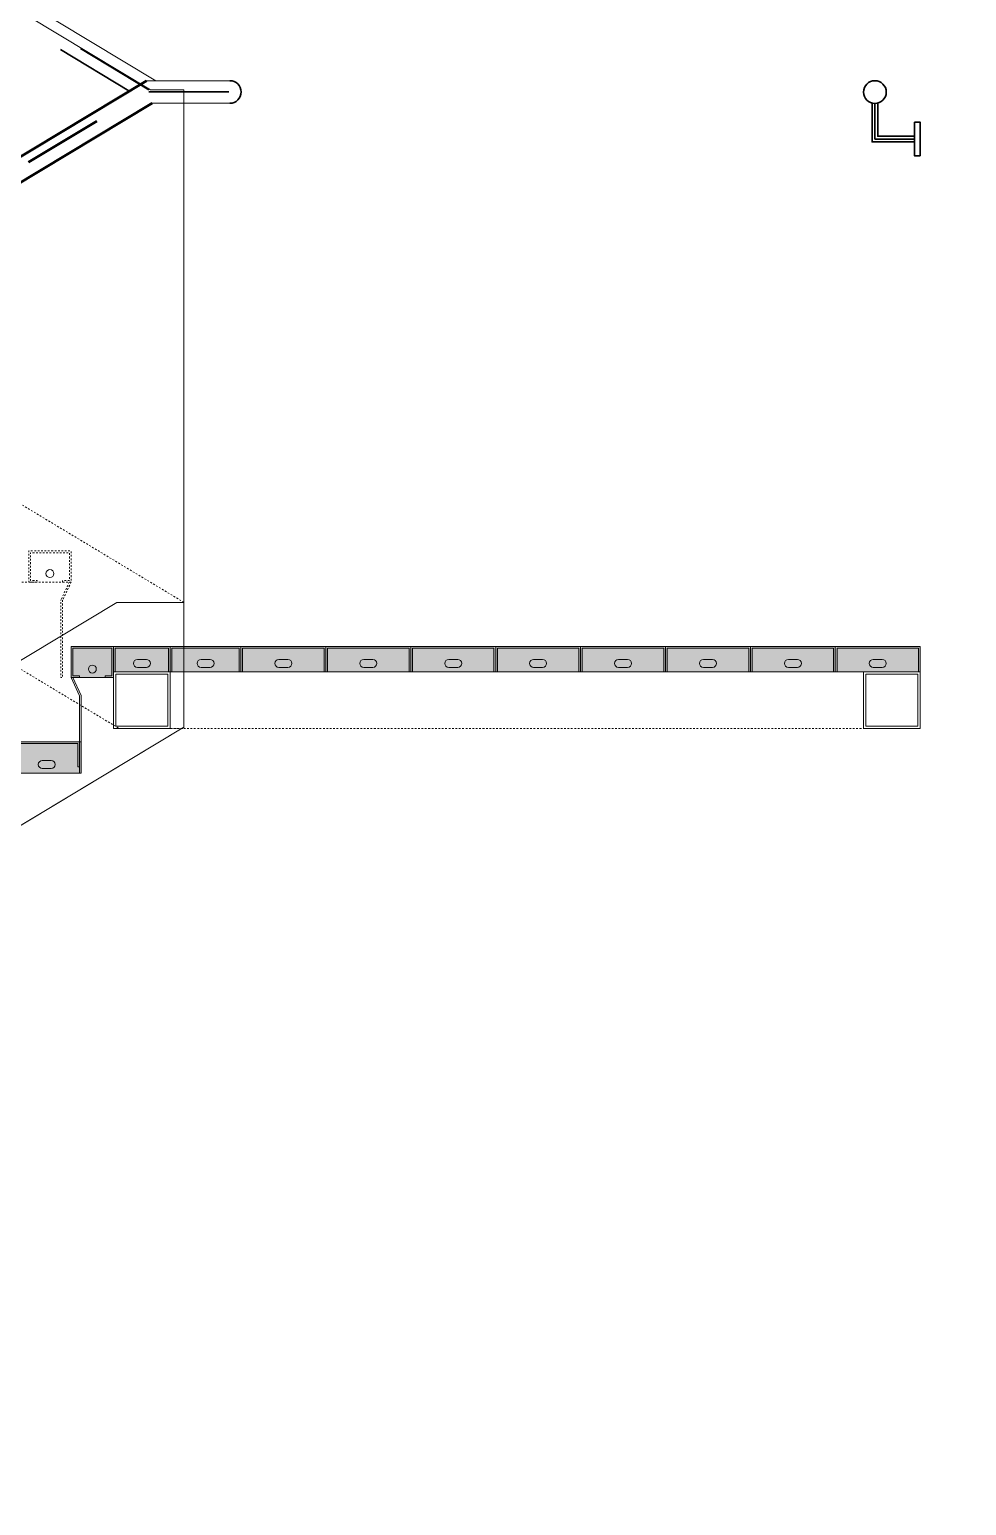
# Model space of a CAD drawing. Header units: millimetres. Extents: x -48147 to 1403542, y -455564 to 18123.
# Drawn here: x 1396872 to 1398527, y -445436 to -442827 of the extents above; entities that cross this region are included whole.
import ezdxf
from ezdxf.enums import TextEntityAlignment as Align

# ---------------------------------------------------------------- set-up
doc = ezdxf.new("R2010")
doc.units = ezdxf.units.MM
doc.header["$MEASUREMENT"] = 0
for name, pattern in [('3MM-HIDDEN', [6, 3, -3]), ('Dashed', [2822.222233, 1411.111116, -1411.111116]), ('Double Dashed', [546.805537, 264.583325, -105.833328, 70.555556, -105.833328]), ('Wipeout_Contour', [1000, 0, -1000])]:
    doc.linetypes.add(name, pattern=pattern)
for name, color, linetype, lineweight in [('A-30-M_Stair_Pen_No__1', 7, 'Continuous', 13), ('A-30-M_Stair_Pen_No__101', 252, 'Continuous', 15), ('A-30-M_Stair_Pen_No__121', 255, 'Continuous', 0), ('A-30-M_Stair_Pen_No__2', 8, 'Continuous', 15), ('A-30-M_Stair_Pen_No__22', 8, 'Continuous', 50), ('A-30-M_Stair_Pen_No__42', 8, 'Continuous', 35), ('A-30-M_Stair_Pen_No__8', 7, 'Continuous', 35), ('New_A-25-M_Wall_Ext_Pen_No__1', 7, 'Continuous', 13), ('New_A-25-M_Wall_Int_Pen_No__87', 8, 'Continuous', 20), ('New_A-30-M_Stair_Pen_No__1', 7, 'Continuous', 13), ('New_A-30-M_Stair_Pen_No__101', 252, 'Continuous', 15), ('New_A-30-M_Stair_Pen_No__141', 255, 'Continuous', 0), ('New_A-30-M_Stair_Pen_No__160', 5, 'Continuous', 200), ('New_A-30-M_Stair_Pen_No__192', 7, 'Continuous', 13), ('New_ArchiCAD Windows_Pen_No__87', 8, 'Continuous', 20), ('S-280-M_STRUCT_FRAME.IFC Import_Pen_No__1', 7, 'Continuous', 13), ('S-280-M_STRUCT_FRAME.IFC Import_Pen_No__160', 5, 'Continuous', 200), ('S-280-M_STRUCT_FRAME.IFC Import_Pen_No__90', 8, 'Continuous', 20)]:
    doc.layers.add(name, color=color, linetype=linetype, lineweight=lineweight)
for name, color, linetype, lineweight, true_color in [('A-30-M_Stair_Pen_No__102', 7, 'Continuous', 15, 0xcccccc), ('A-30-M_Stair_Pen_No__81', 7, 'Continuous', 20, 0x6a6a6a), ('New_A-15-MG_Structural_Grid_Phase_2_Pen_No__222', 7, 'Continuous', 13, 0x65af33), ('New_A-25-M_Wall_Ext_Pen_No__107', 7, 'Continuous', 15, 0xa6a6a6), ('New_ArchiCAD Windows_Pen_No__43', 7, 'Continuous', 30, 0x444444), ('New_ArchiCAD Windows_Pen_No__63', 7, 'Continuous', 20, 0x606060)]:
    doc.layers.add(name, color=color, linetype=linetype, lineweight=lineweight, true_color=true_color)
for name, color, linetype in [('A-95-P_Drawing', 7, 'Continuous'), ('New_A-15-MG_Structural_Grid_Phase_2', 7, 'Continuous'), ('New_A-25-M_Wall_Ext', 7, 'Continuous'), ('New_A-25-M_Wall_Int', 7, 'Continuous'), ('New_A-30-M_Stair', 7, 'Continuous'), ('New_ArchiCAD Windows', 7, 'Continuous'), ('S-280-M_COLUMN.IFC Import', 7, 'Continuous'), ('S-280-M_STRUCT_FRAME.IFC Import', 7, 'Continuous')]:
    doc.layers.add(name, color=color, linetype=linetype)
doc.styles.add('GENERATED_STYLE_2', font='')
doc.styles.get('GENERATED_STYLE_2').set_extended_font_data('Swis721 BT')

# ---------------------------------------------------------------- blocks, each defined once
blk = doc.blocks.new('Section Elem_2_1', base_point=(1418663.2, -449992.5))
at = {"color": 254, "linetype": 'Wipeout_Contour', "lineweight": 0, "ltscale": 7333169.032861345}
blk.add_wipeout([(1398446.3, -443017.7), (1397218.3, -443017.7), (1397218.3, -443912.8), (1398438.3, -443912.8), (1398446.3, -443912.8)], dxfattribs=at).dxf.layer = 'New_A-30-M_Stair'
at = {"color": 254, "linetype": 'Wipeout_Contour', "lineweight": 0, "ltscale": 10268258.54119353}
blk.add_wipeout([(1397218.3, -443977.5), (1397218.3, -444204.7), (1398438.3, -444204.7), (1398438.3, -443987.2), (1398435.7, -443986.1), (1398373.3, -443986.1), (1398373.3, -443977.5)], dxfattribs=at).dxf.layer = 'New_A-30-M_Stair'
at = {"color": 254, "linetype": 'Wipeout_Contour', "lineweight": 0, "ltscale": 5862933.853628222}
blk.add_wipeout([(1396658.3, -444373.4), (1396938.3, -444204.7), (1396938.3, -444146.3), (1396658.3, -444146.3)], dxfattribs=at).dxf.layer = 'New_A-30-M_Stair'
at = {"layer": 'New_A-30-M_Stair_Pen_No__141', "linetype": 'Continuous'}
blk.add_line((1398438.3, -443977.5), (1398438.3, -444204.7), dxfattribs=at)
at = {"layer": 'New_A-30-M_Stair_Pen_No__141', "linetype": 'Continuous', "flags": 128}
blk.add_lwpolyline([(1398446.3, -444204.7), (1398444.6, -444204.7), (1398438.3, -444204.7)], dxfattribs=at)
at = {"color": 254, "linetype": 'Wipeout_Contour', "lineweight": 0, "ltscale": 10260391.86387034}
blk.add_wipeout([(1396941.9, -442851.2), (1397105.6, -442954.3), (1397105.6, -442954.4), (1397105.6, -443844.9), (1397113.3, -443849.5), (1397218.3, -443912.8), (1397218.3, -443017.7)], dxfattribs=at).dxf.layer = 'New_A-30-M_Stair'
at = {"color": 254, "linetype": 'Wipeout_Contour', "lineweight": 0, "ltscale": 5864162.328258622}
blk.add_wipeout([(1397218.3, -443977.5), (1397113.3, -443977.5), (1397113.3, -444141.4), (1397218.3, -444204.7)], dxfattribs=at).dxf.layer = 'New_A-30-M_Stair'
at = {"layer": 'New_A-30-M_Stair_Pen_No__1', "linetype": 'Continuous'}
blk.add_line((1398438.3, -444204.7), (1397218.3, -444204.7), dxfattribs=at)
at = {"color": 254, "linetype": 'Wipeout_Contour', "lineweight": 0, "ltscale": 5865423.779047282}
blk.add_wipeout([(1398446.3, -443017.7), (1398446.3, -443017.6), (1397218.3, -443017.6), (1397218.3, -443017.7)], dxfattribs=at).dxf.layer = 'New_A-30-M_Stair'
at = {"color": 254, "linetype": 'Wipeout_Contour', "lineweight": 0, "ltscale": 5863690.637963727}
blk.add_wipeout([(1397099.9, -443911.9), (1397099.9, -443911.9), (1397105.3, -443857.5), (1397105.3, -443857.4)], dxfattribs=at).dxf.layer = 'New_A-30-M_Stair'
at = {"color": 254, "linetype": 'Wipeout_Contour', "lineweight": 0, "ltscale": 5866494.107702557}
blk.add_wipeout([(1397218.3, -443917.5), (1398438.3, -443917.5), (1398438.3, -443912.8), (1397218.3, -443912.8)], dxfattribs=at).dxf.layer = 'New_A-30-M_Stair'
at = {"layer": 'New_A-30-M_Stair_Pen_No__160', "linetype": 'Continuous', "lineweight": 0, "true_color": 0x00007f}
for points in [[(1398446.3, -443917.5), (1398446.3, -443917.5), (1398446.3, -443917.5), (1398448, -443917.5), (1398454.2, -443917.5), (1398454.2, -443917.5), (1398454.3, -443917.5), (1398454.3, -443917.4), (1398454.3, -443017.7), (1398454.3, -443017.6), (1398454.2, -443017.6), (1398454.2, -443017.6), (1398448, -443017.6), (1398446.3, -443017.6), (1398446.3, -443017.6), (1398446.3, -443017.6), (1398446.3, -443017.7), (1398446.3, -443917.4)], [(1398446.3, -444204.7), (1398446.3, -443912.8), (1398444.6, -443912.8), (1398438.3, -443912.8), (1398438.3, -444204.7), (1398444.6, -444204.7)]]:
    blk.add_hatch(color=176, dxfattribs=at).paths.add_polyline_path(points)
at = {"layer": 'New_A-30-M_Stair_Pen_No__141', "linetype": 'Continuous'}
blk.add_line((1398438.3, -443912.8), (1398438.3, -443917.5), dxfattribs=at)
at = {"layer": 'New_A-30-M_Stair_Pen_No__141', "linetype": 'Continuous', "flags": 128}
for points in [[(1398454.2, -443017.6), (1398454.3, -443017.6), (1398454.2, -443017.6), (1398448, -443017.6), (1398446.3, -443017.6), (1398446.3, -443017.6), (1398446.3, -443017.6)], [(1398454.3, -443017.6), (1398454.3, -443017.7), (1398454.3, -443917.4), (1398454.3, -443917.5)], [(1398446.3, -443912.8), (1398444.6, -443912.8), (1398438.3, -443912.8)], [(1398454.3, -443917.5), (1398454.2, -443917.5), (1398454.2, -443917.5), (1398448, -443917.5), (1398446.3, -443917.5), (1398446.3, -443917.5), (1398446.3, -443917.5)]]:
    blk.add_lwpolyline(points, dxfattribs=at)
at = {"color": 254, "linetype": 'Wipeout_Contour', "lineweight": 0, "ltscale": 5862450.801936134}
blk.add_wipeout([(1396938.3, -442848.9), (1396941.9, -442851.1), (1397218.3, -443017.7), (1397218.3, -443017.6)], dxfattribs=at).dxf.layer = 'New_A-30-M_Stair'
at = {"layer": 'New_A-30-M_Stair_Pen_No__1', "linetype": 'Continuous'}
blk.add_line((1398446.3, -443017.6), (1397218.3, -443017.6), dxfattribs=at)
at = {"color": 254, "linetype": 'Wipeout_Contour', "lineweight": 0, "ltscale": 5862556.609733447}
blk.add_wipeout([(1397096.9, -442954.4), (1397091.9, -443017.6), (1397097, -442954.3), (1397096.9, -442954.3)], dxfattribs=at).dxf.layer = 'New_A-30-M_Stair'
at = {"color": 254, "linetype": 'Wipeout_Contour', "lineweight": 0, "ltscale": 4396937.008277347}
blk.add_wipeout([(1397091.9, -443017.6), (1397092, -443017.6), (1397097, -442954.3)], dxfattribs=at).dxf.layer = 'New_A-30-M_Stair'
at = {"color": 254, "linetype": 'Wipeout_Contour', "lineweight": 0, "ltscale": 4396724.15315856}
blk.add_wipeout([(1397096.9, -442954.3), (1397097, -442954.3), (1396938.3, -442848.9)], dxfattribs=at).dxf.layer = 'New_A-30-M_Stair'
at = {"color": 254, "linetype": 'Wipeout_Contour', "lineweight": 0, "ltscale": 4396930.180138754}
blk.add_wipeout([(1397092, -443017.6), (1397105.5, -442954.3), (1397097, -442954.3)], dxfattribs=at).dxf.layer = 'New_A-30-M_Stair'
at = {"color": 254, "linetype": 'Wipeout_Contour', "lineweight": 0, "ltscale": 4396951.601941935}
blk.add_wipeout([(1397092, -443017.6), (1397099.3, -443017.6), (1397105.5, -442954.3)], dxfattribs=at).dxf.layer = 'New_A-30-M_Stair'
at = {"color": 254, "linetype": 'Wipeout_Contour', "lineweight": 0, "ltscale": 4396732.376096357}
blk.add_wipeout([(1397097, -442954.3), (1397105.5, -442954.3), (1396938.3, -442848.9)], dxfattribs=at).dxf.layer = 'New_A-30-M_Stair'
at = {"color": 254, "linetype": 'Wipeout_Contour', "lineweight": 0, "ltscale": 4396944.689937733}
blk.add_wipeout([(1397099.3, -443017.6), (1397105.6, -442954.3), (1397105.5, -442954.3)], dxfattribs=at).dxf.layer = 'New_A-30-M_Stair'
at = {"color": 254, "linetype": 'Wipeout_Contour', "lineweight": 0, "ltscale": 4396959.162782734}
blk.add_wipeout([(1397099.3, -443017.6), (1397099.3, -443017.6), (1397105.6, -442954.3)], dxfattribs=at).dxf.layer = 'New_A-30-M_Stair'
at = {"color": 254, "linetype": 'Wipeout_Contour', "lineweight": 0, "ltscale": 4396740.502972283}
blk.add_wipeout([(1397105.5, -442954.3), (1397105.6, -442954.3), (1396938.3, -442848.9)], dxfattribs=at).dxf.layer = 'New_A-30-M_Stair'
at = {"color": 254, "linetype": 'Wipeout_Contour', "lineweight": 0, "ltscale": 5862242.759589495}
blk.add_wipeout([(1396938.3, -442849), (1396938.3, -443017.6), (1397091.9, -443017.6), (1397096.9, -442954.4)], dxfattribs=at).dxf.layer = 'New_A-30-M_Stair'
at = {"color": 254, "linetype": 'Wipeout_Contour', "lineweight": 0, "ltscale": 5861379.164709595}
blk.add_wipeout([(1396938.3, -442849), (1396658.3, -442680.2), (1396658.3, -443186.4), (1396938.3, -443017.6)], dxfattribs=at).dxf.layer = 'New_A-30-M_Stair'
at = {"color": 254, "linetype": 'Wipeout_Contour', "lineweight": 0, "ltscale": 5862177.185036516}
blk.add_wipeout([(1397096.9, -442954.4), (1397096.9, -442954.3), (1396938.3, -442848.9), (1396938.3, -442849)], dxfattribs=at).dxf.layer = 'New_A-30-M_Stair'
at = {"color": 254, "linetype": 'Wipeout_Contour', "lineweight": 0, "ltscale": 5862125.044328736}
blk.add_wipeout([(1396658.3, -444081.5), (1396938.3, -443912.8), (1396938.3, -443017.7), (1396658.3, -443186.5)], dxfattribs=at).dxf.layer = 'New_A-30-M_Stair'
at = {"color": 254, "linetype": 'Wipeout_Contour', "lineweight": 0, "ltscale": 5861175.121467646}
blk.add_wipeout([(1396938.3, -442849), (1396938.3, -442848.9), (1396658.3, -442680.1), (1396658.3, -442680.2)], dxfattribs=at).dxf.layer = 'New_A-30-M_Stair'
at = {"color": 254, "linetype": 'Wipeout_Contour', "lineweight": 0, "ltscale": 7328790.830606381}
blk.add_wipeout([(1397099.3, -443017.7), (1396938.3, -443017.7), (1396938.3, -443912.8), (1397098.8, -443912.8), (1397099.3, -443912.3)], dxfattribs=at).dxf.layer = 'New_A-30-M_Stair'
at = {"layer": 'New_A-30-M_Stair_Pen_No__1', "linetype": 'Continuous'}
blk.add_line((1396938.3, -442848.9), (1396658.3, -442680.1), dxfattribs=at)
at = {"color": 254, "linetype": 'Wipeout_Contour', "lineweight": 0, "ltscale": 10260905.0296509}
blk.add_wipeout([(1397099.3, -443912.3), (1397099.9, -443911.9), (1397105.3, -443857.4), (1397105.3, -443852.5), (1397105.6, -443849.7), (1397105.6, -442954.4), (1397099.3, -443017.7)], dxfattribs=at).dxf.layer = 'New_A-30-M_Stair'
at = {"color": 254, "linetype": 'Wipeout_Contour', "lineweight": 0, "ltscale": 5861583.207866389}
blk.add_wipeout([(1396938.3, -443017.7), (1396938.3, -443017.6), (1396658.3, -443186.4), (1396658.3, -443186.5)], dxfattribs=at).dxf.layer = 'New_A-30-M_Stair'
at = {"color": 254, "linetype": 'Wipeout_Contour', "lineweight": 0, "ltscale": 8794289.454286767}
blk.add_wipeout([(1396938.3, -443912.8), (1396658.3, -444081.5), (1396658.3, -444086.3), (1396928.3, -444086.3), (1396928.3, -443977.5), (1396938.3, -443977.5)], dxfattribs=at).dxf.layer = 'New_A-30-M_Stair'
at = {"color": 254, "linetype": 'Wipeout_Contour', "lineweight": 0, "ltscale": 5862322.0199705}
blk.add_wipeout([(1397099.3, -443017.7), (1397099.3, -443017.6), (1396938.3, -443017.6), (1396938.3, -443017.7)], dxfattribs=at).dxf.layer = 'New_A-30-M_Stair'
at = {"color": 254, "linetype": 'Wipeout_Contour', "lineweight": 0, "ltscale": 7329873.531044876}
blk.add_wipeout([(1397218.3, -443912.8), (1397113.3, -443849.5), (1397113.3, -443854.3), (1397113.3, -443917.5), (1397218.3, -443917.5)], dxfattribs=at).dxf.layer = 'New_A-30-M_Stair'
at = {"color": 254, "linetype": 'Wipeout_Contour', "lineweight": 0, "ltscale": 5863630.745711343}
blk.add_wipeout([(1396938.3, -444204.7), (1397104.3, -444204.7), (1397104.3, -443977.5), (1396938.3, -443977.5)], dxfattribs=at).dxf.layer = 'New_A-30-M_Stair'
at = {"layer": 'New_A-30-M_Stair_Pen_No__160', "linetype": 'Continuous', "lineweight": 0, "true_color": 0x00007f}
for points in [[(1396938.3, -444086.3), (1396938.3, -443977.5), (1396928.3, -443977.5), (1396928.3, -444086.3)], [(1396938.3, -444146.3), (1396938.3, -444086.3), (1396658.3, -444086.3), (1396658.3, -444146.3)]]:
    blk.add_hatch(color=176, dxfattribs=at).paths.add_polyline_path(points)
at = {"layer": 'New_A-30-M_Stair_Pen_No__1', "linetype": 'Continuous'}
for p, q in [((1396658.3, -443186.4), (1396938.3, -443017.6)), ((1398438.3, -443912.8), (1397218.3, -443912.8)), ((1396658.3, -444373.4), (1396938.3, -444204.7))]:
    blk.add_line(p, q, dxfattribs=at)
at = {"layer": 'New_A-30-M_Stair_Pen_No__141', "linetype": 'Continuous'}
for p, q in [((1396928.3, -443977.5), (1396928.3, -444086.3)), ((1396928.3, -444086.3), (1396658.3, -444086.3))]:
    blk.add_line(p, q, dxfattribs=at)
at = {"layer": 'New_A-30-M_Stair_Pen_No__141', "linetype": 'Continuous', "flags": 128}
blk.add_lwpolyline([(1396938.3, -444146.3), (1396658.3, -444146.3), (1396648.3, -444146.3)], dxfattribs=at)
at = {"color": 254, "linetype": 'Wipeout_Contour', "lineweight": 0, "ltscale": 5862602.761337243}
blk.add_wipeout([(1397105.6, -442954.4), (1397105.6, -442954.3), (1397099.3, -443017.6), (1397099.3, -443017.7)], dxfattribs=at).dxf.layer = 'New_A-30-M_Stair'
at = {"color": 254, "linetype": 'Wipeout_Contour', "lineweight": 0, "ltscale": 5863417.560601695}
blk.add_wipeout([(1396938.3, -443912.8), (1396938.3, -443917.5), (1397104.3, -443917.5), (1397104.3, -443912.8)], dxfattribs=at).dxf.layer = 'New_A-30-M_Stair'
at = {"color": 254, "linetype": 'Wipeout_Contour', "lineweight": 0, "ltscale": 5863962.645818132}
blk.add_wipeout([(1397104.3, -444204.7), (1397113.3, -444199.2), (1397113.3, -443977.5), (1397104.3, -443977.5)], dxfattribs=at).dxf.layer = 'New_A-30-M_Stair'
at = {"layer": 'New_A-30-M_Stair_Pen_No__1', "linetype": 'Continuous'}
for p, q in [((1397096.9, -442954.3), (1396938.3, -442848.9)), ((1397097, -442954.3), (1396938.3, -442848.9)), ((1397105.5, -442954.3), (1396938.3, -442848.9)), ((1397105.6, -442954.3), (1396938.3, -442848.9)), ((1397218.3, -443017.6), (1396938.3, -442848.9)), ((1397091.9, -443017.6), (1397096.9, -442954.3)), ((1397099.3, -443017.6), (1397105.6, -442954.3)), ((1396938.3, -443017.6), (1397099.3, -443017.6)), ((1396658.3, -444081.5), (1396938.3, -443912.8)), ((1397113.3, -444199.2), (1397113.3, -443977.5)), ((1397218.3, -444204.7), (1397113.3, -444141.4)), ((1397104.3, -444204.7), (1397113.3, -444199.2)), ((1396938.3, -444204.7), (1397104.3, -444204.7))]:
    blk.add_line(p, q, dxfattribs=at)
at = {"layer": 'New_A-30-M_Stair_Pen_No__141', "linetype": 'Continuous', "flags": 128}
for points in [[(1396938.3, -443917.5), (1396938.3, -443977.5), (1396938.3, -444086.3), (1396938.3, -444146.3)], [(1398373.3, -443977.5), (1396938.3, -443977.5), (1396928.3, -443977.5)]]:
    blk.add_lwpolyline(points, dxfattribs=at)
at = {"color": 254, "linetype": 'Wipeout_Contour', "lineweight": 0, "ltscale": 4397799.283005646}
blk.add_wipeout([(1397098.8, -443912.8), (1397113.3, -443907.3), (1397105.3, -443907.3)], dxfattribs=at).dxf.layer = 'New_A-30-M_Stair'
at = {"color": 254, "linetype": 'Wipeout_Contour', "lineweight": 0, "ltscale": 4397800.343121139}
blk.add_wipeout([(1397098.8, -443912.8), (1397104.3, -443912.8), (1397113.3, -443907.3)], dxfattribs=at).dxf.layer = 'New_A-30-M_Stair'
at = {"color": 254, "linetype": 'Wipeout_Contour', "lineweight": 0, "ltscale": 5863749.642433561}
blk.add_wipeout([(1397104.3, -443912.8), (1397104.3, -443917.5), (1397113.3, -443917.5), (1397113.3, -443907.3)], dxfattribs=at).dxf.layer = 'New_A-30-M_Stair'
at = {"color": 254, "linetype": 'Wipeout_Contour', "lineweight": 0, "ltscale": 7329600.46324423}
blk.add_wipeout([(1397105.6, -443849.7), (1397105.3, -443852.5), (1397105.3, -443907.3), (1397113.3, -443849.5), (1397105.6, -443849.5)], dxfattribs=at).dxf.layer = 'New_A-30-M_Stair'
at = {"color": 254, "linetype": 'Wipeout_Contour', "lineweight": 0, "ltscale": 4397793.645825099}
blk.add_wipeout([(1397113.3, -443849.5), (1397105.3, -443907.3), (1397113.3, -443907.3)], dxfattribs=at).dxf.layer = 'New_A-30-M_Stair'
at = {"color": 254, "linetype": 'Wipeout_Contour', "lineweight": 0, "ltscale": 4397777.068877092}
blk.add_wipeout([(1397105.3, -443857.5), (1397099.9, -443911.9), (1397105.3, -443907.3)], dxfattribs=at).dxf.layer = 'New_A-30-M_Stair'
at = {"layer": 'New_A-30-M_Stair_Pen_No__160', "linetype": 'Continuous', "lineweight": 0, "true_color": 0x00007f}
blk.add_hatch(color=176, dxfattribs=at).paths.add_polyline_path([(1398438.3, -443977.5), (1398438.3, -443917.5), (1396938.3, -443917.5), (1396938.3, -443977.5)])
at = {"layer": 'New_A-30-M_Stair_Pen_No__1', "linetype": 'Continuous'}
for p, q in [((1396938.3, -443912.8), (1397104.3, -443912.8)), ((1397098.8, -443912.8), (1397105.3, -443907.3)), ((1397104.3, -443912.8), (1397113.3, -443907.3)), ((1397113.3, -443917.5), (1397113.3, -443907.3))]:
    blk.add_line(p, q, dxfattribs=at)
at = {"layer": 'New_A-30-M_Stair_Pen_No__141', "linetype": 'Continuous'}
blk.add_line((1398438.3, -443917.5), (1396938.3, -443917.5), dxfattribs=at)
at = {"color": 254, "linetype": 'Wipeout_Contour', "lineweight": 0, "ltscale": 4397751.153106214}
blk.add_wipeout([(1397105.6, -443849.5), (1397113.3, -443849.5), (1397105.6, -443844.9)], dxfattribs=at).dxf.layer = 'New_A-30-M_Stair'
at = {"layer": 'New_A-30-M_Stair_Pen_No__1', "linetype": 'Continuous'}
for p, q in [((1397105.6, -443849.8), (1397105.6, -442954.4)), ((1397099.3, -443912.3), (1397099.3, -443017.7)), ((1397099.9, -443911.9), (1397105.3, -443857.5)), ((1397105.3, -443907.3), (1397105.3, -443852.4)), ((1397113.3, -443849.5), (1397105.6, -443844.9)), ((1397113.3, -443907.3), (1397113.3, -443849.5)), ((1397218.3, -443912.8), (1397113.3, -443849.5))]:
    blk.add_line(p, q, dxfattribs=at)
blk = doc.blocks.new('Section Elem_7_1', base_point=(1418663.2, -449992.5))
at = {"layer": 'New_A-25-M_Wall_Ext_Pen_No__1', "linetype": 'Continuous'}
for p, q in [((1398446.3, -441592.5), (1398446.3, -443017.6)), ((1398446.3, -443912.8), (1398446.3, -443917.5)), ((1398446.3, -443917.5), (1398446.3, -444204.7))]:
    blk.add_line(p, q, dxfattribs=at)
at = {"layer": 'New_A-25-M_Wall_Ext_Pen_No__1', "linetype": 'Continuous', "flags": 128}
blk.add_lwpolyline([(1398446.3, -443017.6), (1398446.3, -443017.7), (1398446.3, -443912.8)], dxfattribs=at)
at = {"color": 254, "linetype": 'Wipeout_Contour', "lineweight": 0, "ltscale": 7338524.850136939}
blk.add_wipeout([(1398446.3, -445032.5), (1398446.3, -445642.5), (1398526.8, -445642.5), (1398526.8, -445592.5), (1398526.8, -445032.5)], dxfattribs=at).dxf.layer = 'New_A-25-M_Wall_Ext'
at = {"layer": 'New_A-25-M_Wall_Ext_Pen_No__1', "linetype": 'Continuous'}
blk.add_line((1398446.3, -444204.7), (1398446.3, -445032.5), dxfattribs=at)
at = {"color": 254, "linetype": 'Wipeout_Contour', "lineweight": 0, "ltscale": 8802769.314576585}
blk.add_wipeout([(1398461.8, -445032.5), (1398576.8, -445032.5), (1398605.8, -445032.5), (1398605.8, -441592.5), (1398576.8, -441592.5), (1398461.8, -441592.5)], dxfattribs=at).dxf.layer = 'New_A-25-M_Wall_Ext'
at = {"layer": 'New_A-25-M_Wall_Ext_Pen_No__107', "linetype": 'Continuous'}
blk.add_hatch(color=256, dxfattribs=at).paths.add_polyline_path([(1398446.3, -445032.5), (1398458.8, -445032.5), (1398458.8, -441592.5), (1398446.3, -441592.5)])
at = {"layer": 'New_A-25-M_Wall_Ext_Pen_No__107', "linetype": 'Continuous', "lineweight": 0, "true_color": 0x535353}
blk.add_hatch(color=251, dxfattribs=at).paths.add_polyline_path([(1398458.8, -445032.5), (1398461.8, -445032.5), (1398461.8, -441592.5), (1398458.8, -441592.5)])
at = {"layer": 'New_A-25-M_Wall_Ext_Pen_No__1', "linetype": 'Continuous'}
for p, q in [((1398458.8, -441592.5), (1398458.8, -445032.5)), ((1398461.8, -441592.5), (1398461.8, -445032.5))]:
    blk.add_line(p, q, dxfattribs=at)
at = {"layer": 'New_A-25-M_Wall_Ext_Pen_No__1', "linetype": 'Continuous', "flags": 128}
blk.add_lwpolyline([(1398526.8, -445032.5), (1398461.8, -445032.5), (1398458.8, -445032.5), (1398446.3, -445032.5)], dxfattribs=at)
blk = doc.blocks.new('Section Elem_39_1', base_point=(1418663.2, -449992.5))
at = {"layer": 'New_ArchiCAD Windows_Pen_No__63', "linetype": 'Continuous'}
for p, q in [((1398831.3, -445647.4), (1398831.3, -445633.4)), ((1398824.3, -445640.4), (1398824.3, -445640.4)), ((1398824.3, -445640.4), (1398831.3, -445647.4))]:
    blk.add_line(p, q, dxfattribs=at)
at = {"layer": 'New_ArchiCAD Windows_Pen_No__87', "linetype": 'Continuous'}
for p, q in [((1398446.3, -445642.5), (1398446.3, -445032.5)), ((1398791.3, -445642.5), (1398791.3, -445032.5))]:
    blk.add_line(p, q, dxfattribs=at)
at = {"color": 254, "linetype": 'Wipeout_Contour', "lineweight": 0, "ltscale": 5870976.246881587}
blk.add_wipeout([(1398526.8, -445592.5), (1398576.8, -445592.5), (1398576.8, -445082.5), (1398526.8, -445082.5)], dxfattribs=at).dxf.layer = 'New_ArchiCAD Windows'
at = {"color": 254, "linetype": 'Wipeout_Contour', "lineweight": 0, "ltscale": 5870636.439229133}
blk.add_wipeout([(1398526.8, -445032.5), (1398526.8, -445082.5), (1398576.8, -445082.5), (1398576.8, -445032.5)], dxfattribs=at).dxf.layer = 'New_ArchiCAD Windows'
at = {"color": 254, "linetype": 'Wipeout_Contour', "lineweight": 0, "ltscale": 5871316.091825221}
blk.add_wipeout([(1398526.8, -445642.5), (1398576.8, -445642.5), (1398576.8, -445592.5), (1398526.8, -445592.5)], dxfattribs=at).dxf.layer = 'New_ArchiCAD Windows'
at = {"layer": 'New_ArchiCAD Windows_Pen_No__43', "linetype": 'Continuous'}
for p, q in [((1398526.8, -445032.5), (1398526.8, -445082.5)), ((1398576.8, -445032.5), (1398526.8, -445032.5)), ((1398576.8, -445032.5), (1398576.8, -445082.5)), ((1398576.8, -445082.5), (1398526.8, -445082.5)), ((1398541.8, -445082.5), (1398541.8, -445592.5)), ((1398561.8, -445592.5), (1398561.8, -445082.5)), ((1398526.8, -445592.5), (1398526.8, -445642.5)), ((1398576.8, -445592.5), (1398526.8, -445592.5)), ((1398576.8, -445592.5), (1398576.8, -445642.5)), ((1398576.8, -445642.5), (1398526.8, -445642.5))]:
    blk.add_line(p, q, dxfattribs=at)
at = {"layer": 'New_ArchiCAD Windows_Pen_No__63', "linetype": 'Continuous'}
for p, q in [((1398526.8, -445592.5), (1398526.8, -445082.5)), ((1398576.8, -445592.5), (1398576.8, -445082.5)), ((1398577.8, -445602.5), (1398577.8, -445592.5)), ((1398831.3, -445633.4), (1398577.8, -445602.5))]:
    blk.add_line(p, q, dxfattribs=at)
blk = doc.blocks.new('Section Elem_216_1', base_point=(1418663.2, -449992.5))
at = {"color": 254, "linetype": 'Wipeout_Contour', "lineweight": 0, "ltscale": 175547925.7955505}
blk.add_wipeout([(1398445.1, -434842.5), (1393413.1, -434842.5), (1393413.1, -437842.5), (1393658.3, -437842.5), (1393658.3, -438142.5), (1393658.1, -438142.5), (1393658.1, -438292.5), (1393658.4, -438292.5), (1393658.4, -438301.1), (1393596, -438301.1), (1393590.6, -438303.4), (1393588.4, -438308.7), (1393588.4, -438527.8), (1393590.6, -438533.2), (1393596, -438535.4), (1393643.3, -438535.4), (1393643.3, -438342.5), (1393658.3, -438342.5), (1393658.3, -438535.4), (1393658.4, -438535.4), (1393658.4, -438544), (1393658.3, -438544), (1393658.3, -438917.5), (1393413.1, -438917.5), (1393413.1, -441892.5), (1393658.3, -441892.5), (1393658.3, -442192.5), (1393658.2, -442192.5), (1393658.2, -442342.5), (1393658.4, -442342.5), (1393658.4, -442351.1), (1393658.3, -442351.1), (1393658.3, -442585.4), (1393658.4, -442585.4), (1393658.4, -442594), (1393658.3, -442594), (1393658.3, -442942.5), (1393413.1, -442942.5), (1393413.1, -445942.5), (1393658.3, -445942.5), (1393658.3, -446242.5), (1393658.4, -446242.5), (1393658.4, -446392.5), (1393658.4, -446401.1), (1393596, -446401.1), (1393590.6, -446403.4), (1393588.4, -446408.7), (1393588.4, -446627.8), (1393590.6, -446633.2), (1393596, -446635.4), (1393658.4, -446635.4), (1393658.4, -446644), (1393512.3, -446644), (1393512.3, -446635.4), (1393574.7, -446635.4), (1393580.1, -446633.2), (1393582.3, -446627.8), (1393582.3, -446408.7), (1393580.1, -446403.4), (1393574.7, -446401.1), (1393512.3, -446401.1), (1393512.3, -446392.5), (1393428.7, -446392.5), (1393428.7, -447367.5), (1393658.3, -447367.5), (1393658.3, -447392.5), (1393428.7, -447392.5), (1393428.7, -449992.5), (1393578.3, -449992.5), (1393578.3, -449823.8), (1393503.3, -449869), (1393503.3, -449868.9), (1393503.3, -448969.2), (1393503.3, -448969.1), (1395949.5, -447494.8), (1395858.4, -447439.9), (1393858.3, -446234.5), (1393858.3, -445942.6), (1393858.3, -445942.5), (1393848.3, -445942.5), (1393848.3, -445833.8), (1393858.3, -445833.8), (1393858.3, -445773.8), (1393783.3, -445819), (1393783.3, -445818.9), (1393783.3, -444919.2), (1393783.3, -444919.1), (1396093.5, -443526.8), (1393858.3, -442179.7), (1393858.3, -441892.5), (1393848.3, -441892.5), (1393848.3, -441783.8), (1393858.3, -441783.8), (1393858.3, -441723.8), (1393783.3, -441769), (1393783.3, -441768.9), (1393783.3, -440869.2), (1393783.3, -440869.1), (1396093.5, -439476.8), (1395858.4, -439335.1), (1393858.3, -438129.7), (1393858.3, -437837.8), (1394063.3, -437961.3), (1394063.3, -437111.5), (1394063.3, -437111.4), (1394138.3, -437111.4), (1397218.3, -438967.6), (1398445.1, -438967.6), (1398445.1, -438544), (1398373.3, -438544), (1398373.3, -438535.4), (1398435.7, -438535.4), (1398441, -438533.2), (1398443.3, -438527.8), (1398443.3, -438308.7), (1398441, -438303.4), (1398435.7, -438301.1), (1398373.3, -438301.1), (1398373.3, -438292.5), (1398445.1, -438292.5)], dxfattribs=at).dxf.layer = 'New_A-25-M_Wall_Int'
at = {"color": 254, "linetype": 'Wipeout_Contour', "lineweight": 0, "ltscale": 39582970.51440807}
blk.add_wipeout([(1394703.1, -441501.8), (1397218.3, -443017.6), (1398445.1, -443017.6), (1398445.1, -442594), (1398373.3, -442594), (1398373.3, -442585.4), (1398435.7, -442585.4), (1398441, -442583.2), (1398443.3, -442577.8), (1398443.3, -442358.7), (1398441, -442353.4), (1398435.7, -442351.1), (1398373.3, -442351.1), (1398373.3, -442342.5), (1398445.1, -442342.5), (1398445.1, -440179), (1398373.3, -440179), (1398373.3, -440170.4), (1398435.7, -440170.4), (1398441, -440168.2), (1398443.3, -440162.8), (1398443.3, -440154.7), (1397218.3, -440154.7), (1397113.3, -440091.4), (1397113.3, -440149.2), (1397104.3, -440154.7), (1396938.3, -440154.7)], dxfattribs=at).dxf.layer = 'New_A-25-M_Wall_Int'
at = {"color": 254, "linetype": 'Wipeout_Contour', "lineweight": 0, "ltscale": 61634665.73816013}
blk.add_wipeout([(1394727.4, -445537.1), (1396945.2, -446873.8), (1398388.3, -446873.8), (1398394.3, -446874), (1398400.2, -446874.6), (1398406.1, -446875.7), (1398412, -446877.2), (1398416.6, -446879.8), (1398420.2, -446883.7), (1398422.5, -446888.5), (1398423.3, -446893.8), (1398423.3, -446923.8), (1397129.3, -446923.8), (1397129.3, -447798.7), (1397129.3, -447798.8), (1398438.3, -447798.8), (1398438.3, -447798.8), (1398445.1, -447798.8), (1398445.1, -446644), (1398373.3, -446644), (1398373.3, -446635.4), (1398435.7, -446635.4), (1398441, -446633.2), (1398443.3, -446627.8), (1398443.3, -446408.7), (1398441, -446403.4), (1398435.7, -446401.1), (1398373.3, -446401.1), (1398373.3, -446392.5), (1398445.1, -446392.5), (1398445.1, -444229), (1398373.3, -444229), (1398373.3, -444220.4), (1398435.7, -444220.4), (1398441, -444218.2), (1398443.3, -444212.8), (1398443.3, -444204.7), (1397218.3, -444204.7), (1397113.3, -444141.4), (1397113.3, -444199.2), (1397104.3, -444204.7), (1396938.3, -444204.7)], dxfattribs=at).dxf.layer = 'New_A-25-M_Wall_Int'
at = {"layer": 'New_A-25-M_Wall_Int_Pen_No__87', "linetype": 'Continuous'}
for p, q in [((1398445.1, -443017.6), (1398445.1, -442594)), ((1398445.1, -446392.5), (1398445.1, -444229))]:
    blk.add_line(p, q, dxfattribs=at)
blk = doc.blocks.new('Section Elem_246_1', base_point=(1418663.2, -449992.5))
at = {"color": 254, "linetype": 'Wipeout_Contour', "lineweight": 0, "ltscale": 5867507.035261409}
blk.add_wipeout([(1398445.1, -442594), (1398445.1, -443017.6), (1398446.3, -443017.6), (1398446.3, -442594)], dxfattribs=at).dxf.layer = 'S-280-M_COLUMN.IFC Import'
at = {"color": 254, "linetype": 'Wipeout_Contour', "lineweight": 0, "ltscale": 5870540.874648725}
blk.add_wipeout([(1398445.1, -444229), (1398445.1, -446392.5), (1398446.3, -446392.5), (1398446.3, -444229)], dxfattribs=at).dxf.layer = 'S-280-M_COLUMN.IFC Import'
blk = doc.blocks.new('Section Elem_285_1', base_point=(1418663.2, -449992.5))
at = {"layer": 'S-280-M_STRUCT_FRAME.IFC Import_Pen_No__160', "linetype": 'Continuous', "lineweight": 0, "true_color": 0x00007f}
blk.add_hatch(color=176, dxfattribs=at).paths.add_polyline_path([(1398373.3, -444229), (1398519.4, -444229), (1398519.4, -444220.4), (1398457, -444220.4), (1398451.6, -444218.2), (1398449.4, -444212.8), (1398449.4, -443993.7), (1398451.6, -443988.4), (1398457, -443986.1), (1398519.4, -443986.1), (1398519.4, -443977.5), (1398373.3, -443977.5), (1398373.3, -443986.1), (1398435.7, -443986.1), (1398441, -443988.4), (1398443.3, -443993.7), (1398443.3, -444212.8), (1398441, -444218.2), (1398435.7, -444220.4), (1398373.3, -444220.4)])
at = {"layer": 'S-280-M_STRUCT_FRAME.IFC Import_Pen_No__1', "linetype": 'Continuous'}
for p, q in [((1398373.3, -443977.5), (1398373.3, -443986.1)), ((1398438.3, -443977.5), (1398373.3, -443977.5)), ((1398519.4, -443977.5), (1398438.3, -443977.5)), ((1398519.4, -443977.5), (1398519.4, -443986.1)), ((1398373.3, -444220.4), (1398373.3, -444229)), ((1398519.4, -444220.4), (1398519.4, -444229)), ((1398519.4, -444229), (1398373.3, -444229))]:
    blk.add_line(p, q, dxfattribs=at)
at = {"layer": 'S-280-M_STRUCT_FRAME.IFC Import_Pen_No__1', "linetype": 'Continuous', "flags": 128}
for points in [[(1398441, -443988.4), (1398435.7, -443986.1), (1398373.3, -443986.1)], [(1398441, -443988.4), (1398443.3, -443993.7), (1398443.3, -444212.8), (1398441, -444218.2)], [(1398451.6, -443988.4), (1398449.4, -443993.7), (1398449.4, -444212.8), (1398451.6, -444218.2)], [(1398519.4, -443986.1), (1398457, -443986.1), (1398451.6, -443988.4)], [(1398441, -444218.2), (1398435.7, -444220.4), (1398373.3, -444220.4)], [(1398451.6, -444218.2), (1398457, -444220.4), (1398519.4, -444220.4)]]:
    blk.add_lwpolyline(points, dxfattribs=at)
at = {"layer": 'S-280-M_STRUCT_FRAME.IFC Import_Pen_No__90', "linetype": 'Continuous'}
for p, q in [((1398373.2, -443977.5), (1398373.2, -443986.1)), ((1398435.6, -443986.1), (1398435.7, -443986.1)), ((1398373.2, -444220.4), (1398373.2, -444229)), ((1398435.7, -444220.4), (1398435.6, -444220.4)), ((1398443.2, -444212.8), (1398441, -444218.2)), ((1398443.2, -444204.7), (1398443.2, -444212.8))]:
    blk.add_line(p, q, dxfattribs=at)
blk = doc.blocks.new('Standard grid marker[3]_1', base_point=(1398446.3, -431156.2))
at = {"layer": 'New_A-15-MG_Structural_Grid_Phase_2_Pen_No__222', "linetype": 'Double Dashed'}
blk.add_line((1398446.3, -434095.7), (1398446.3, -451053.1), dxfattribs=at)
at = {"layer": 'New_A-15-MG_Structural_Grid_Phase_2_Pen_No__222', "style": 'GENERATED_STYLE_2'}
for tag, p in [('AC_MarkerText_1_0', (1398446.3, -430884.6)), ('AC_MarkerText_1_1', (1398446.3, -454220.9))]:
    blk.add_attdef(tag, text='', height=175, rotation=360, dxfattribs=at).set_placement(p, align=Align.MIDDLE_CENTER)

msp = doc.modelspace()

# ---------------------------------------------------------------- block references
at = {"layer": 'New_A-30-M_Stair'}
msp.add_blockref('Section Elem_2_1', (1418663.2, -449992.5), dxfattribs=at)

# ---------------------------------------------------------------- next in the draw order: hatches: boundary and pattern name
at = {"layer": 'A-30-M_Stair_Pen_No__121', "linetype": 'Continuous'}
msp.add_hatch(color=256, dxfattribs=at).paths.add_polyline_path([(1393660.1, -435111.8), (1398444.1, -435111.8), (1398444.1, -449987.7), (1393131.3, -449987.7), (1393131.3, -446897.1), (1393660.1, -446897.1)])

# ---------------------------------------------------------------- next in the draw order: block references
at = {"layer": 'New_A-25-M_Wall_Ext'}
msp.add_blockref('Section Elem_7_1', (1418663.2, -449992.5), dxfattribs=at)

# ---------------------------------------------------------------- next in the draw order: block references
at = {"layer": 'New_ArchiCAD Windows'}
msp.add_blockref('Section Elem_39_1', (1418663.2, -449992.5), dxfattribs=at)

# ---------------------------------------------------------------- next in the draw order: block references
at = {"layer": 'New_A-25-M_Wall_Int'}
msp.add_blockref('Section Elem_216_1', (1418663.2, -449992.5), dxfattribs=at)

# ---------------------------------------------------------------- next in the draw order: block references
at = {"layer": 'S-280-M_COLUMN.IFC Import'}
msp.add_blockref('Section Elem_246_1', (1418663.2, -449992.5), dxfattribs=at)

# ---------------------------------------------------------------- next in the draw order: block references
at = {"layer": 'New_A-15-MG_Structural_Grid_Phase_2', "color": 8, "linetype": 'Continuous', "lineweight": 15}
msp.add_blockref('Standard grid marker[3]_1', (1398446.3, -431156.2), dxfattribs=at)
at = {"layer": 'S-280-M_STRUCT_FRAME.IFC Import'}
msp.add_blockref('Section Elem_285_1', (1418663.2, -449992.5), dxfattribs=at)

# ---------------------------------------------------------------- next in the draw order: wipeouts: each hides what was drawn before it
at = {"color": 254, "linetype": 'Wipeout_Contour', "lineweight": 0, "ltscale": 5854473.517168632}
msp.add_wipeout([(1391307.3, -431582.2), (1399341.8, -431582.2), (1399341.8, -451938.9), (1391307.3, -451938.9)], dxfattribs=at).dxf.layer = 'A-95-P_Drawing'

# ---------------------------------------------------------------- next in the draw order: hatches: boundary and pattern name
at = {"layer": 'A-30-M_Stair_Pen_No__102', "linetype": 'Continuous'}
for points in [[(1396945.1, -443917.5), (1398445.1, -443917.5), (1398445.1, -443962.5), (1397020.1, -443962.5), (1397020.1, -443972.5), (1396945.1, -443972.5)], [(1396665.1, -444086.3), (1396963.1, -444086.3), (1396963.1, -444141.3), (1396665.1, -444141.3)]]:
    msp.add_hatch(color=256, dxfattribs=at).paths.add_polyline_path(points)

# ---------------------------------------------------------------- next in the draw order: linework, layer by layer
at = {"layer": 'A-30-M_Stair_Pen_No__1', "linetype": 'Continuous', "flags": 128}
for points in [[(1397020.1, -443962.5), (1397020.1, -444062.5), (1397120.1, -444062.5), (1397120.1, -443962.5)], [(1397024.1, -443966.5), (1397024.1, -444058.5), (1397116.1, -444058.5), (1397116.1, -443966.5)], [(1398345.1, -443962.5), (1398345.1, -444062.5), (1398445.1, -444062.5), (1398445.1, -443962.5)], [(1398349.1, -443966.5), (1398349.1, -444058.5), (1398441.1, -444058.5), (1398441.1, -443966.5)]]:
    msp.add_lwpolyline(points, close=True, dxfattribs=at)
at = {"layer": 'A-30-M_Stair_Pen_No__101', "linetype": 'Continuous', "flags": 128}
msp.add_lwpolyline([(1395949.4, -444780.4), (1397144.4, -444060.1), (1397144.4, -442933.4), (1397085.5, -442933.4), (1395949.4, -442248.7), (1395949.4, -444488.5)], dxfattribs=at)
at = {"layer": 'A-30-M_Stair_Pen_No__101', "linetype": '3MM-HIDDEN', "flags": 128}
for points in [[(1395949.4, -443119.5), (1397144.4, -443839.7), (1397144.4, -444062.5), (1397029.8, -444062.5), (1395949.4, -443411.4)], [(1397120.1, -444062.5), (1398345.1, -444062.5)]]:
    msp.add_lwpolyline(points, dxfattribs=at)
at = {"layer": 'A-30-M_Stair_Pen_No__101', "linetype": 'Continuous', "flags": 128}
msp.add_lwpolyline([(1393657.1, -446161.8), (1397144.4, -444060.1), (1397144.4, -443839.7), (1397025.9, -443839.7), (1393657.1, -445869.9)], close=True, dxfattribs=at)
at = {"layer": 'A-30-M_Stair_Pen_No__102', "linetype": 'Continuous', "flags": 128}
msp.add_lwpolyline([(1397094.5, -442917.3), (1394858.5, -441569.6)], dxfattribs=at)
at = {"layer": 'A-30-M_Stair_Pen_No__2', "linetype": 'Continuous', "flags": 128}
for points in [[(1396945.1, -443917.5), (1398445.1, -443917.5), (1398445.1, -443962.5), (1397020.1, -443962.5), (1397020.1, -443972.5), (1396945.1, -443972.5)], [(1396665.1, -444086.3), (1396963.1, -444086.3), (1396963.1, -444141.3), (1396665.1, -444141.3)]]:
    msp.add_lwpolyline(points, close=True, dxfattribs=at)
at = {"layer": 'A-30-M_Stair_Pen_No__22', "linetype": 'Continuous', "flags": 128}
for points in [[(1393723.5, -444939.3), (1397078.5, -442917.3)], [(1393734.6, -444978.3), (1397088, -442957.3)]]:
    msp.add_lwpolyline(points, dxfattribs=at)
at = {"layer": 'A-30-M_Stair_Pen_No__22', "linetype": 'Dashed', "ltscale": 0.1, "flags": 128}
msp.add_lwpolyline([(1393729.2, -444958.3), (1397082.3, -442933.3)], dxfattribs=at)
at = {"layer": 'A-30-M_Stair_Pen_No__42', "linetype": 'Dashed', "ltscale": 0.1, "flags": 128}
for points in [[(1397082.3, -442933.3), (1393722.3, -440908.3), (1393565.3, -440908.3)], [(1397046.9, -442935.3), (1393788.5, -440971.5)], [(1397082.3, -442937.2), (1397245.3, -442937.2)]]:
    msp.add_lwpolyline(points, dxfattribs=at)
at = {"layer": 'A-30-M_Stair_Pen_No__42', "linetype": 'Continuous'}
msp.add_arc((1397225.3, -442937.3), 20, 270, 90, dxfattribs=at)
at = {"layer": 'A-30-M_Stair_Pen_No__8', "linetype": 'Continuous', "flags": 128}
for points in [[(1398435.1, -443025.5), (1398360, -443025.5), (1398360, -442957.5)], [(1398435.1, -443020.5), (1398365, -443020.5), (1398365, -442957.5)], [(1398435.1, -443015.5), (1398370, -443015.5), (1398370, -442957.5)]]:
    msp.add_lwpolyline(points, dxfattribs=at)
msp.add_lwpolyline([(1398445.1, -443050.3), (1398435.1, -443050.3), (1398435.1, -442990.7), (1398445.1, -442990.7)], close=True, dxfattribs=at)
at = {"layer": 'A-30-M_Stair_Pen_No__8', "linetype": 'Continuous'}
msp.add_circle((1398365, -442937.4), 20.1, dxfattribs=at)
at = {"layer": 'A-30-M_Stair_Pen_No__81', "linetype": 'Continuous', "flags": 128}
for points in [[(1397078.5, -442917.3), (1397225.3, -442917.3)], [(1397088, -442957.3), (1397225.3, -442957.3)]]:
    msp.add_lwpolyline(points, dxfattribs=at)
at = {"layer": 'New_A-30-M_Stair_Pen_No__101', "linetype": '3MM-HIDDEN', "flags": 128}
for points in [[(1396930.1, -443803.8), (1396945.1, -443803.8), (1396945.1, -443748.8), (1396870.1, -443748.8), (1396870.1, -443803.8), (1396884.9, -443803.8)], [(1396930.1, -443803.8), (1396930.1, -443800.8), (1396942.1, -443800.8), (1396942.1, -443751.8), (1396873.1, -443751.8), (1396873.1, -443800.8), (1396884.9, -443800.8), (1396884.9, -443803.8)], [(1396945.1, -443803.8), (1396647.1, -443803.8)], [(1396941.8, -443803.8), (1396927.1, -443835.3)], [(1396945.1, -443803.8), (1396930.1, -443835.9)], [(1396930.1, -443835.9), (1396930.1, -443972.5), (1396927.1, -443972.5), (1396927.1, -443835.3)]]:
    msp.add_lwpolyline(points, dxfattribs=at)
at = {"layer": 'New_A-30-M_Stair_Pen_No__101', "linetype": 'Continuous'}
msp.add_circle((1396907.6, -443788.8), 7, dxfattribs=at)
at = {"layer": 'New_A-30-M_Stair_Pen_No__192', "linetype": 'Continuous'}
for p, q in [((1397230.1, -443917.5), (1396945.1, -443917.5)), ((1396950.1, -444086.3), (1396665.1, -444086.3))]:
    msp.add_line(p, q, dxfattribs=at)
at = {"layer": 'New_A-30-M_Stair_Pen_No__192', "linetype": 'Continuous', "flags": 128}
for points in [[(1396960.1, -443972.5), (1396945.1, -443972.5), (1396945.1, -443917.5), (1397020.1, -443917.5), (1397020.1, -443972.5), (1397005.3, -443972.5)], [(1396960.1, -443972.5), (1396960.1, -443969.5), (1396948.1, -443969.5), (1396948.1, -443920.5), (1397017.1, -443920.5), (1397017.1, -443969.5), (1397005.3, -443969.5), (1397005.3, -443972.5)], [(1397120.1, -443962.5), (1397120.1, -443917.5), (1397020.1, -443917.5), (1397020.1, -443962.5)], [(1397120.1, -443962.5), (1397117.1, -443962.5), (1397117.1, -443920.5), (1397023.1, -443920.5), (1397023.1, -443962.5), (1397020.1, -443962.5)], [(1397078.1, -443940.5), (1397062.1, -443940.5)], [(1397245.1, -443959.5), (1397245.1, -443917.5), (1397120.1, -443917.5), (1397120.1, -443959.5)], [(1397245.1, -443962.5), (1397242.1, -443962.5), (1397242.1, -443920.5), (1397123.1, -443920.5), (1397123.1, -443962.5), (1397120.1, -443962.5)], [(1397190.6, -443940.5), (1397174.6, -443940.5)], [(1397395.1, -443959.5), (1397395.1, -443917.5), (1397245.1, -443917.5), (1397245.1, -443959.5)], [(1397395.1, -443962.5), (1397392.1, -443962.5), (1397392.1, -443920.5), (1397248.1, -443920.5), (1397248.1, -443962.5), (1397245.1, -443962.5)], [(1397328.1, -443940.5), (1397312.1, -443940.5)], [(1397545.1, -443959.5), (1397545.1, -443917.5), (1397395.1, -443917.5), (1397395.1, -443959.5)], [(1397545.1, -443962.5), (1397542.1, -443962.5), (1397542.1, -443920.5), (1397398.1, -443920.5), (1397398.1, -443962.5), (1397395.1, -443962.5)], [(1397478.1, -443940.5), (1397462.1, -443940.5)], [(1397695.1, -443959.5), (1397695.1, -443917.5), (1397545.1, -443917.5), (1397545.1, -443959.5)], [(1397695.1, -443962.5), (1397692.1, -443962.5), (1397692.1, -443920.5), (1397548.1, -443920.5), (1397548.1, -443962.5), (1397545.1, -443962.5)], [(1397628.1, -443940.5), (1397612.1, -443940.5)], [(1397845.1, -443959.5), (1397845.1, -443917.5), (1397695.1, -443917.5), (1397695.1, -443959.5)], [(1397845.1, -443962.5), (1397842.1, -443962.5), (1397842.1, -443920.5), (1397698.1, -443920.5), (1397698.1, -443962.5), (1397695.1, -443962.5)], [(1397778.1, -443940.5), (1397762.1, -443940.5)], [(1397995.1, -443959.5), (1397995.1, -443917.5), (1397845.1, -443917.5), (1397845.1, -443959.5)], [(1397995.1, -443962.5), (1397992.1, -443962.5), (1397992.1, -443920.5), (1397848.1, -443920.5), (1397848.1, -443962.5), (1397845.1, -443962.5)], [(1397928.1, -443940.5), (1397912.1, -443940.5)], [(1398145.1, -443959.5), (1398145.1, -443917.5), (1397995.1, -443917.5), (1397995.1, -443959.5)], [(1398145.1, -443962.5), (1398142.1, -443962.5), (1398142.1, -443920.5), (1397998.1, -443920.5), (1397998.1, -443962.5), (1397995.1, -443962.5)], [(1398078.1, -443940.5), (1398062.1, -443940.5)], [(1398295.1, -443959.5), (1398295.1, -443917.5), (1398145.1, -443917.5), (1398145.1, -443959.5)], [(1398295.1, -443962.5), (1398292.1, -443962.5), (1398292.1, -443920.5), (1398148.1, -443920.5), (1398148.1, -443962.5), (1398145.1, -443962.5)], [(1398228.1, -443940.5), (1398212.1, -443940.5)], [(1398445.1, -443959.5), (1398445.1, -443917.5), (1398295.1, -443917.5), (1398295.1, -443959.5)], [(1398445.1, -443962.5), (1398442.1, -443962.5), (1398442.1, -443920.5), (1398298.1, -443920.5), (1398298.1, -443962.5), (1398295.1, -443962.5)], [(1398378.1, -443940.5), (1398362.1, -443940.5)], [(1397078.1, -443954.5), (1397062.1, -443954.5)], [(1397190.6, -443954.5), (1397174.6, -443954.5)], [(1397328.1, -443954.5), (1397312.1, -443954.5)], [(1397478.1, -443954.5), (1397462.1, -443954.5)], [(1397628.1, -443954.5), (1397612.1, -443954.5)], [(1397778.1, -443954.5), (1397762.1, -443954.5)], [(1397928.1, -443954.5), (1397912.1, -443954.5)], [(1398078.1, -443954.5), (1398062.1, -443954.5)], [(1398228.1, -443954.5), (1398212.1, -443954.5)], [(1398378.1, -443954.5), (1398362.1, -443954.5)], [(1396945.1, -443972.5), (1396960.1, -444004.7)], [(1396948.4, -443972.5), (1396963.1, -444004)], [(1396960.1, -444004.7), (1396960.1, -444141.3), (1396963.1, -444141.3), (1396963.1, -444004)], [(1396740.1, -444128.3), (1396740.1, -444086.3), (1396960.1, -444086.3), (1396960.1, -444130.3)], [(1396740.1, -444130.3), (1396743.1, -444130.3), (1396743.1, -444089.3), (1396957.1, -444089.3), (1396957.1, -444130.3), (1396960.1, -444130.3)], [(1396894.1, -444119.3), (1396910.1, -444119.3)], [(1396665.1, -444141.3), (1396963.1, -444141.3)], [(1396894.1, -444133.3), (1396910.1, -444133.3)]]:
    msp.add_lwpolyline(points, dxfattribs=at)
for points in [[(1397020.1, -443962.5), (1397020.1, -443917.5), (1397120.1, -443917.5), (1397120.1, -443962.5)], [(1397120.1, -443962.5), (1397120.1, -443917.5), (1397245.1, -443917.5), (1397245.1, -443962.5)], [(1397245.1, -443962.5), (1397245.1, -443917.5), (1397395.1, -443917.5), (1397395.1, -443962.5)], [(1397395.1, -443962.5), (1397395.1, -443917.5), (1397545.1, -443917.5), (1397545.1, -443962.5)], [(1397545.1, -443962.5), (1397545.1, -443917.5), (1397695.1, -443917.5), (1397695.1, -443962.5)], [(1397695.1, -443962.5), (1397695.1, -443917.5), (1397845.1, -443917.5), (1397845.1, -443962.5)], [(1397845.1, -443962.5), (1397845.1, -443917.5), (1397995.1, -443917.5), (1397995.1, -443962.5)], [(1397995.1, -443962.5), (1397995.1, -443917.5), (1398145.1, -443917.5), (1398145.1, -443962.5)], [(1398145.1, -443962.5), (1398145.1, -443917.5), (1398295.1, -443917.5), (1398295.1, -443962.5)], [(1398295.1, -443962.5), (1398295.1, -443917.5), (1398445.1, -443917.5), (1398445.1, -443962.5)]]:
    msp.add_lwpolyline(points, close=True, dxfattribs=at)
at = {"layer": 'New_A-30-M_Stair_Pen_No__192', "linetype": 'Continuous'}
msp.add_circle((1396982.6, -443957.5), 7, dxfattribs=at)
for centre, start, end in [((1397062.1, -443947.5), 90, 270), ((1397078.1, -443947.5), 270, 90), ((1397174.6, -443947.5), 90, 270), ((1397190.6, -443947.5), 270, 90), ((1397312.1, -443947.5), 90, 270), ((1397328.1, -443947.5), 270, 90), ((1397462.1, -443947.5), 90, 270), ((1397478.1, -443947.5), 270, 90), ((1397612.1, -443947.5), 90, 270), ((1397628.1, -443947.5), 270, 90), ((1397762.1, -443947.5), 90, 270), ((1397778.1, -443947.5), 270, 90), ((1397912.1, -443947.5), 90, 270), ((1397928.1, -443947.5), 270, 90), ((1398062.1, -443947.5), 90, 270), ((1398078.1, -443947.5), 270, 90), ((1398212.1, -443947.5), 90, 270), ((1398228.1, -443947.5), 270, 90), ((1398362.1, -443947.5), 90, 270), ((1398378.1, -443947.5), 270, 90), ((1396894.1, -444126.3), 90, 270), ((1396910.1, -444126.3), 270, 90)]:
    msp.add_arc(centre, 7, start, end, dxfattribs=at)

doc.saveas('drawing.dxf')
